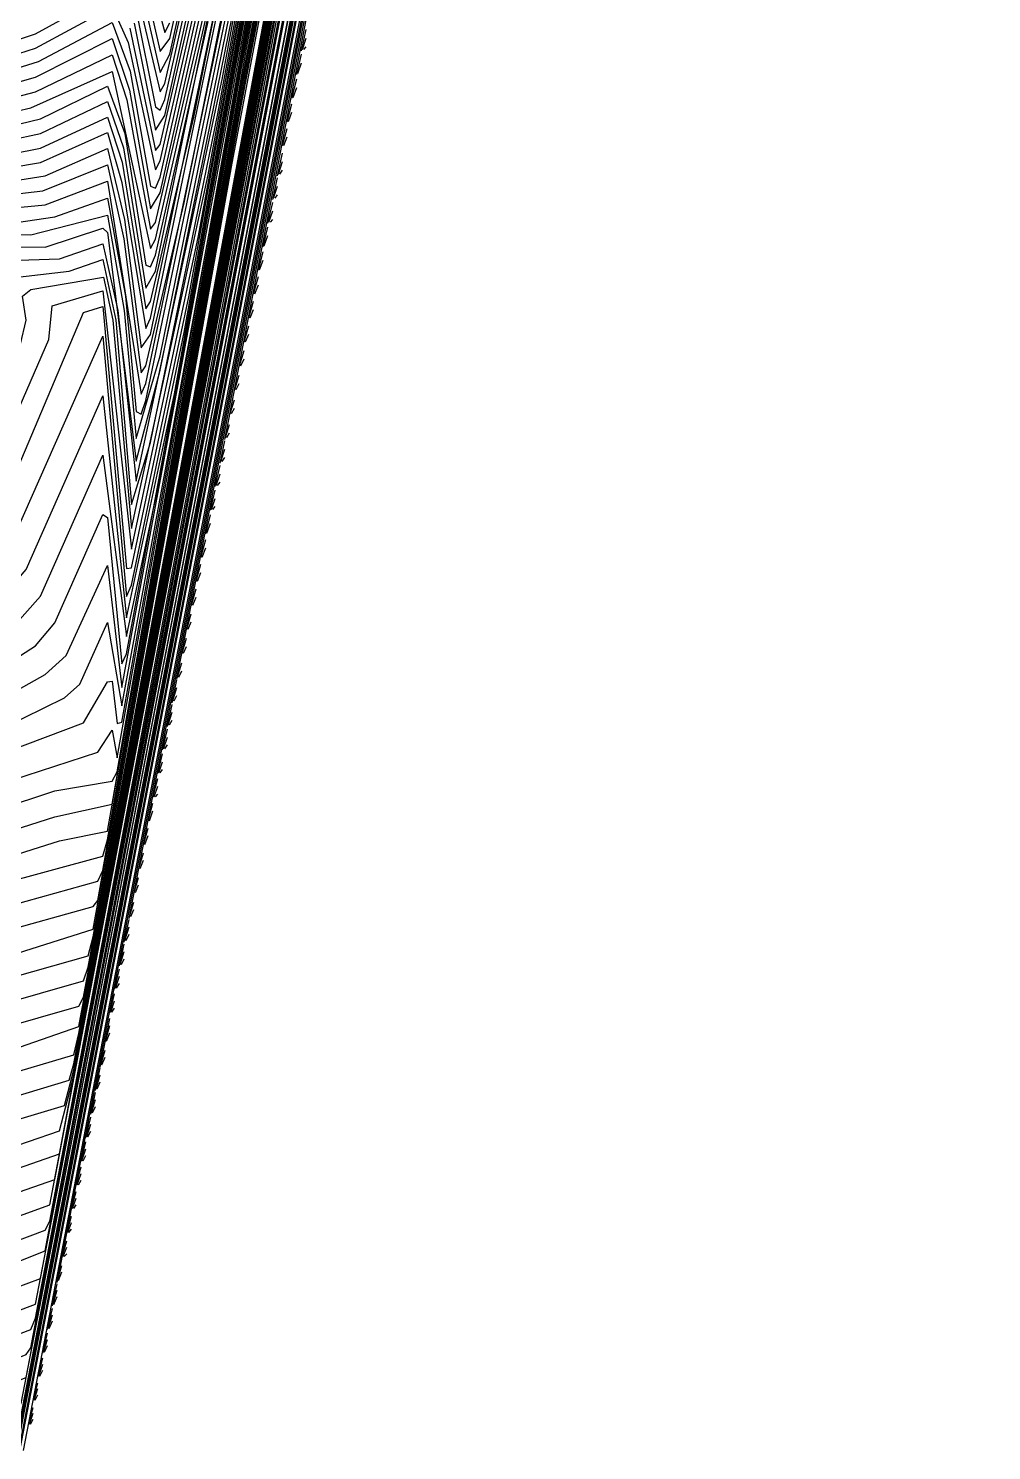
# Model space of a CAD drawing. Header units: inches. Extents: x 2608994 to 2618701, y 1261813 to 1271655.
# Drawn here: x 2617412.2 to 2617653.4, y 1262552.3 to 1262908.6 of the extents above; entities that cross this region are included whole.
import ezdxf

# ---------------------------------------------------------------- set-up
doc = ezdxf.new("R2010")
doc.units = ezdxf.units.IN
doc.header["$MEASUREMENT"] = 0

msp = doc.modelspace()

# ---------------------------------------------------------------- linework, layer by layer
for points, elevation in [([(2617449.4, 1262745.57), (2617804.23, 1264581.52), (2618096.8, 1266132.39), (2618215.6, 1266773.77), (2618294.8, 1267212.39)], 413), ([(2617437.4, 1262685.6), (2617803.06, 1264577.92), (2618088.4, 1266091.08), (2618208.4, 1266738.98), (2618290, 1267190.95)], 412), ([(2617420.6, 1262600.34), (2617801.9, 1264574.32), (2618080, 1266049.75), (2618202.4, 1266710.7), (2618284, 1267162.68)], 411), ([(2617411, 1262552.34), (2617800.97, 1264571.92), (2618072.8, 1266014.81), (2618196.4, 1266682.41), (2618279.2, 1267141.18)], 410), ([(2616766.14, 1262375.32), (2617303.41, 1262494.72), (2617309.55, 1262497.12), (2617345.6, 1262528.8), (2617375.6, 1262552.03), (2617394.8, 1262563.91), (2617411.6, 1262570.64), (2617794.64, 1264558.72), (2617975.6, 1265521.68), (2618206, 1266772.48), (2618268.4, 1267128.17)], 402), ([(2616451.68, 1262312.92), (2617131.65, 1262462.32), (2617261.37, 1262492.32), (2617267.57, 1262494.72), (2617319.2, 1262540.92), (2617361.2, 1262573.94), (2617388.8, 1262591.26), (2617416.4, 1262602.37), (2617520.8, 1263153.33), (2617787.45, 1264533.52), (2617876, 1265004.25), (2618128, 1266364.51), (2618206, 1266797.91), (2618255.2, 1267084.32)], 397), ([(2616700.09, 1262362.12), (2617296.59, 1262494.72), (2617301.69, 1262497.12), (2617339.6, 1262530.58), (2617370.4, 1262554.72), (2617391.2, 1262568.07), (2617411.6, 1262576.35), (2617412.8, 1262578.04), (2617520.8, 1263144.33), (2617794.17, 1264558.72), (2617966, 1265473.52), (2618197.6, 1266730.6), (2618260, 1267085.25)], 401), ([(2617189.84, 1262459.32), (2617363.44, 1262498.32), (2617367.12, 1262499.52), (2617392.4, 1262520.09), (2617404.4, 1262526.6), (2617405.6, 1262529.26), (2617798.65, 1264562.32), (2618044, 1265864.12), (2618174.8, 1266569.07), (2618264.8, 1267065.38)], 409), ([(2616258.68, 1262274.52), (2617060.14, 1262450.32), (2617233.01, 1262489.92), (2617242.68, 1262493.52), (2617304.8, 1262549.62), (2617355.58, 1262589.52), (2617388.8, 1262609.71), (2617418.8, 1262620.2), (2617523.2, 1263172.57), (2617796.08, 1264586.32), (2617985.2, 1265599.93), (2618131.6, 1266397.21), (2618202.4, 1266793.6), (2618246.8, 1267055.65)], 394), ([(2616644.89, 1262351.32), (2617285.74, 1262493.52), (2617292.45, 1262495.92), (2617333.6, 1262532.38), (2617367.2, 1262558.84), (2617392.4, 1262574.79), (2617412.8, 1262582.67), (2617414, 1262585.5), (2617519.6, 1263140.34), (2617793.47, 1264557.52), (2617951.6, 1265399.6), (2618186.84, 1266675.52), (2618251.6, 1267042.43)], 400), ([(2617134.79, 1262448.52), (2617356.67, 1262498.32), (2617388.8, 1262523.73), (2617405.6, 1262532.92), (2617406.8, 1262536.86), (2617798.18, 1264562.32), (2618039.2, 1265841.93), (2618170, 1266547.22), (2618258.8, 1267037.05)], 408), ([(2615757.12, 1262174.92), (2616140.27, 1262261.92), (2616400.53, 1262318.32), (2616696.4, 1262380.17), (2617051.85, 1262458.72), (2617163.38, 1262485.12), (2617175.78, 1262489.92), (2617262.8, 1262570.44), (2617300, 1262601.65), (2617332.92, 1262626.72), (2617375.6, 1262653.23), (2617392.4, 1262660.36), (2617426, 1262669.99), (2617427.2, 1262673.42), (2617519.6, 1263171.63), (2617790.46, 1264576.72), (2618036.8, 1265908.9), (2618134, 1266446.91), (2618196.4, 1266806.34), (2618228.8, 1267013.51)], 386), ([(2616324.79, 1262287.72), (2617087.59, 1262455.12), (2617243.82, 1262491.12), (2617251.85, 1262494.72), (2617309.6, 1262546.7), (2617357.6, 1262584.4), (2617388.8, 1262603.55), (2617417.6, 1262613.87), (2617524.4, 1263176.57), (2617806.27, 1264637.92), (2618051.2, 1265953.57), (2618203.6, 1266794.99), (2618240.8, 1267011.62)], 395), ([(2615691.2, 1262161.72), (2616108.4, 1262256.59), (2616382.31, 1262315.92), (2616694, 1262380.86), (2617046.07, 1262458.72), (2617156.78, 1262485.12), (2617166.47, 1262488.72), (2617257.11, 1262572.72), (2617295.2, 1262604.81), (2617328.48, 1262630.32), (2617352.8, 1262646.76), (2617373.2, 1262658.38), (2617391.2, 1262666.07), (2617427.2, 1262676.3), (2617428.4, 1262681), (2617463.2, 1262874.84), (2617519.6, 1263173.84), (2617789.98, 1264576.72), (2618032, 1265886.39), (2618114.34, 1266339.52), (2618190.4, 1266777), (2618224, 1266991)], 385), ([(2617068.78, 1262435.32), (2617349.62, 1262498.32), (2617386.4, 1262528.24), (2617406.8, 1262539.25), (2617797.25, 1264559.92), (2618022.4, 1265755.47), (2618155.6, 1266473.12), (2618248, 1266981.71)], 407), ([(2615635.69, 1262150.92), (2616085.6, 1262253.28), (2616372.4, 1262315.3), (2616692.8, 1262381.82), (2617034.96, 1262457.52), (2617146.1, 1262483.92), (2617158.73, 1262488.72), (2617255.6, 1262578.67), (2617296.4, 1262612.81), (2617331.2, 1262639.06), (2617356.4, 1262655.54), (2617378, 1262667.02), (2617428.4, 1262682.91), (2617465.6, 1262889.64), (2617520.8, 1263182.35), (2617789.5, 1264576.72), (2618028.4, 1265870.44), (2618113.87, 1266339.52), (2618186.8, 1266761.98), (2618220.4, 1266977.24)], 384), ([(2616380.12, 1262298.52), (2617104.19, 1262457.52), (2617250.54, 1262491.12), (2617259.73, 1262494.72), (2617314.4, 1262543.8), (2617358.8, 1262578.73), (2617386.4, 1262596.16), (2617416.4, 1262607.55), (2617417.6, 1262609.8), (2617500.4, 1263049.2), (2617781.47, 1264504.72), (2617844.85, 1264840.72), (2618093.2, 1266178.26), (2618176, 1266634.38), (2618232.4, 1266955.27)], 396), ([(2616573.17, 1262336.92), (2617175.74, 1262469.52), (2617278.96, 1262493.52), (2617284.65, 1262495.92), (2617330, 1262536.22), (2617367.2, 1262565.27), (2617392.4, 1262580.87), (2617414, 1262589), (2617790.7, 1264545.52), (2617919.2, 1265229.29), (2618165.2, 1266560.44), (2618236, 1266958.01)], 399), ([(2615569.79, 1262137.72), (2615765.2, 1262183.28), (2616054.4, 1262248.15), (2616356.91, 1262313.52), (2616691.6, 1262382.77), (2617034.5, 1262458.72), (2617139.52, 1262483.92), (2617150.83, 1262488.72), (2617248.69, 1262579.92), (2617290.4, 1262615.07), (2617326.4, 1262642.47), (2617352.8, 1262659.95), (2617375.6, 1262672.25), (2617391.2, 1262678.3), (2617428.4, 1262688.64), (2617429.6, 1262690.1), (2617464.4, 1262884.98), (2617520.8, 1263184.57), (2617789.25, 1264577.92), (2618027.2, 1265867.63), (2618122, 1266393.57), (2618183.2, 1266746.94), (2618215.6, 1266954.62)], 383), ([(2617013.73, 1262424.52), (2617338.88, 1262497.12), (2617342.22, 1262498.32), (2617384, 1262532.78), (2617408, 1262546.11), (2617797, 1264561.12), (2618017.6, 1265733.2), (2618148.4, 1266438.16), (2618240.8, 1266946.6)], 406), ([(2616192.62, 1262261.32), (2616387.11, 1262305.12), (2617043.56, 1262447.92), (2617226.31, 1262489.92), (2617234.8, 1262493.52), (2617300, 1262552.55), (2617352.8, 1262594.12), (2617387.6, 1262615.3), (2617420, 1262626.67), (2617502.8, 1263068.27), (2617780.29, 1264505.92), (2617847.12, 1264861.12), (2618054.8, 1265980.65), (2618186.8, 1266710.14), (2618226.4, 1266939.14)], 393), ([(2615503.93, 1262124.52), (2615724.4, 1262175.96), (2616029.2, 1262244.36), (2616344.09, 1262312.32), (2616689.2, 1262383.47), (2617018.1, 1262456.32), (2617128.87, 1262482.72), (2617141.68, 1262487.52), (2617243.6, 1262582.77), (2617286.8, 1262619.26), (2617324, 1262647.61), (2617350.4, 1262665.11), (2617373.2, 1262677.48), (2617388.8, 1262683.67), (2617429.6, 1262694.94), (2617430.8, 1262697.67), (2617464.4, 1262886.79), (2617520.8, 1263186.78), (2617788.55, 1264576.72), (2618022.4, 1265845.05), (2618117.2, 1266371.24), (2618178.4, 1266724.68), (2618210.8, 1266931.98)], 382), ([(2616953.21, 1262412.52), (2617331.94, 1262497.12), (2617379.07, 1262535.52), (2617394.8, 1262545.83), (2617408, 1262551.48), (2617409.2, 1262553.62), (2617796.53, 1264561.12), (2618012.8, 1265710.91), (2618143.6, 1266416.21), (2618236, 1266924.91)], 405), ([(2615443.22, 1262112.52), (2615683.6, 1262168.67), (2616000.4, 1262239.8), (2616331.18, 1262311.12), (2616687.52, 1262384.32), (2617017.64, 1262457.52), (2617122.3, 1262482.72), (2617133.78, 1262487.52), (2617237.6, 1262584.83), (2617281.28, 1262621.92), (2617319.2, 1262651.06), (2617346.8, 1262669.55), (2617369.6, 1262682.16), (2617387.6, 1262689.42), (2617430.8, 1262701.24), (2617432, 1262705.33), (2617464.4, 1262888.59), (2617520.8, 1263189), (2617788.3, 1264577.92), (2618020, 1265835.63), (2618113.6, 1266355.64), (2618174.8, 1266709.59), (2618207.2, 1266918.12)], 381), ([(2616137.23, 1262250.52), (2616363.9, 1262301.52), (2617032.42, 1262446.72), (2617219.53, 1262489.92), (2617225.56, 1262492.32), (2617294, 1262554.48), (2617348.85, 1262597.92), (2617386.4, 1262620.91), (2617420, 1262632.44), (2617423.6, 1262646.19), (2617517.2, 1263145.74), (2617793.31, 1264576.72), (2618052.4, 1265971.37), (2618153.2, 1266526.13), (2618219.2, 1266902.96)], 392), ([(2615382.51, 1262100.52), (2615644, 1262161.67), (2615976.4, 1262236.33), (2616320.8, 1262310.47), (2616685.6, 1262385.12), (2617006.58, 1262456.32), (2617111.69, 1262481.52), (2617124.6, 1262486.32), (2617182.4, 1262541.97), (2617235.2, 1262590.09), (2617280.8, 1262628.68), (2617320.84, 1262659.12), (2617349.2, 1262677.65), (2617373.49, 1262690.32), (2617420, 1262705.07), (2617432, 1262707.52), (2617466.8, 1262903.47), (2617523.2, 1263203.82), (2617787.6, 1264576.72), (2618017.6, 1265826.2), (2618111.2, 1266346.81), (2618171.2, 1266694.49), (2618202.4, 1266895.37)], 380), ([(2616065.89, 1262236.12), (2616335.09, 1262296.72), (2616999.58, 1262440.72), (2617208.86, 1262488.72), (2617217.76, 1262492.32), (2617283.26, 1262552.32), (2617338.01, 1262596.72), (2617362.4, 1262613.62), (2617382.8, 1262625.36), (2617397.2, 1262631.56), (2617421.2, 1262638.76), (2617423.6, 1262647.67), (2617518.4, 1263154.23), (2617792.84, 1264576.72), (2618048.8, 1265955.53), (2618149.6, 1266510.72), (2618215.6, 1266888.09)], 391), ([(2615316.68, 1262087.32), (2615598.4, 1262153.31), (2615945.2, 1262231.29), (2616305.12, 1262308.72), (2616684.4, 1262386.07), (2617000.82, 1262456.32), (2617105.14, 1262481.52), (2617116.74, 1262486.32), (2617175.1, 1262542.72), (2617229.2, 1262592.18), (2617276, 1262631.97), (2617316.8, 1262663.17), (2617346.8, 1262682.87), (2617372, 1262696.02), (2617418.8, 1262711.08), (2617433.2, 1262714.3), (2617465.6, 1262898.72), (2617522, 1263199.73), (2617787.35, 1264577.92), (2618014, 1265810.15), (2618106.4, 1266324.39), (2618166.4, 1266672.13), (2618198.8, 1266881.49)], 379), ([(2616506.98, 1262323.72), (2617148.28, 1262464.72), (2617268.12, 1262492.32), (2617276.77, 1262495.92), (2617326.4, 1262540.07), (2617366, 1262570.86), (2617392.4, 1262586.96), (2617415.2, 1262595.38), (2617523.2, 1263163.56), (2617789.53, 1264541.92), (2617897.6, 1265116.79), (2618147.2, 1266465.68), (2618221.6, 1266881.16)], 398), ([(2615999.91, 1262222.92), (2616308.8, 1262292.5), (2616966.74, 1262434.72), (2617198.1, 1262487.52), (2617209.86, 1262492.32), (2617282, 1262558.36), (2617342, 1262606.32), (2617378, 1262629.16), (2617396, 1262637.21), (2617422.4, 1262645.08), (2617423.6, 1262649.19), (2617518.4, 1263156.46), (2617792.36, 1264576.72), (2618046.4, 1265946.22), (2618139.83, 1266460.72), (2618212, 1266873.21)], 390), ([(2616881.7, 1262398.12), (2617321.13, 1262495.92), (2617326.59, 1262498.32), (2617375.6, 1262539.33), (2617394.8, 1262551.85), (2617409.2, 1262557.8), (2617410.4, 1262561.19), (2617795.82, 1264559.92), (2617999.6, 1265643.59), (2618131.6, 1266355.08), (2618225.2, 1266869.6)], 404), ([(2615255.97, 1262075.32), (2615557.6, 1262146.08), (2615920, 1262227.6), (2616294.4, 1262308.03), (2616682, 1262386.77), (2616989.78, 1262455.12), (2617094.55, 1262480.32), (2617107.53, 1262485.12), (2617169.2, 1262544.79), (2617224.4, 1262595.34), (2617272.49, 1262636.32), (2617314.4, 1262668.4), (2617343.2, 1262687.4), (2617368.4, 1262700.8), (2617418.8, 1262717.62), (2617433.2, 1262720.02), (2617434.4, 1262722.37), (2617466.8, 1262907.07), (2617523.2, 1263208.25), (2617786.87, 1264577.92), (2618011.6, 1265800.7), (2618104, 1266315.53), (2618162.8, 1266656.98), (2618194, 1266858.62)], 378), ([(2615944.48, 1262212.12), (2616282.62, 1262288.32), (2616694, 1262376.01), (2616950.21, 1262432.32), (2617191.45, 1262487.52), (2617200.7, 1262491.12), (2617276, 1262560.32), (2617337.2, 1262609.56), (2617361.2, 1262625.83), (2617381.6, 1262637.28), (2617396, 1262643.29), (2617423.6, 1262651.42), (2617424.8, 1262656.76), (2617518.4, 1263158.68), (2617791.88, 1264576.72), (2618042.8, 1265930.35), (2618138.98, 1266460.72), (2618207.2, 1266851.17)], 389), ([(2615195.26, 1262063.32), (2615512, 1262137.77), (2615890, 1262222.88), (2616280, 1262306.59), (2616680.8, 1262387.72), (2616984.03, 1262455.12), (2617088.03, 1262480.32), (2617099.69, 1262485.12), (2617162, 1262545.64), (2617219.6, 1262598.52), (2617269.51, 1262641.12), (2617312, 1262673.66), (2617343.2, 1262694.09), (2617369.6, 1262707.7), (2617429.6, 1262727.33), (2617433.2, 1262732.77), (2617434.4, 1262725.89), (2617471.6, 1262935.08), (2617526.8, 1263229.41), (2617786.17, 1264576.72), (2618005.6, 1265771.38), (2618098, 1266286.26), (2618158, 1266634.55), (2618190.4, 1266844.71)], 377), ([(2616832.16, 1262388.52), (2617314.26, 1262495.92), (2617376.8, 1262546.55), (2617394.8, 1262557.88), (2617410.4, 1262564.12), (2617795.12, 1264558.72), (2617991.2, 1265601.94), (2618124.4, 1266320.02), (2618219.2, 1266841.14)], 403), ([(2615878.52, 1262198.92), (2616193.44, 1262270.32), (2616700, 1262378.52), (2617068.76, 1262459.92), (2617180.71, 1262486.32), (2617192.82, 1262491.12), (2617274.8, 1262566.44), (2617340.06, 1262618.32), (2617362.4, 1262633.06), (2617381.6, 1262643.54), (2617424.8, 1262658.54), (2617520.8, 1263173.46), (2617791.18, 1264575.52), (2618039.2, 1265914.46), (2618138.8, 1266464.39), (2618203.6, 1266836.24)], 388), ([(2615812.59, 1262185.72), (2616161.2, 1262264.86), (2616698.8, 1262379.48), (2617068.31, 1262461.12), (2617174.09, 1262486.32), (2617183.6, 1262489.92), (2617268.2, 1262567.92), (2617304.07, 1262597.92), (2617336, 1262622.16), (2617358.8, 1262637.37), (2617379.2, 1262648.67), (2617394.8, 1262655.05), (2617424.8, 1262663.67), (2617426, 1262665.89), (2617519.6, 1263169.41), (2617790.93, 1264576.72), (2618039.2, 1265918.24), (2618136.4, 1266455.65), (2618200, 1266821.3)], 387), ([(2617462.6, 1262811.54), (2617805.62, 1264586.32), (2618108.8, 1266192.95), (2618224, 1266815.08)], 414), ([(2615129.47, 1262050.12), (2615471.2, 1262130.58), (2615864.8, 1262219.24), (2616268, 1262305.66), (2616679.6, 1262388.68), (2616973.01, 1262453.92), (2617077.47, 1262479.12), (2617090.46, 1262483.92), (2617154.8, 1262546.51), (2617213.6, 1262600.65), (2617265.03, 1262644.72), (2617308.4, 1262678.08), (2617336, 1262696.48), (2617360, 1262709.75), (2617426, 1262734.62), (2617432, 1262744.93), (2617433.2, 1262745.07), (2617434.4, 1262734.5), (2617435.6, 1262734.84), (2617474, 1262950), (2617530.4, 1263250.58), (2617785.47, 1264575.52)], 376), ([(2615068.76, 1262038.12), (2615429.2, 1262123.14), (2615834.8, 1262214.57), (2616253.6, 1262304.26), (2616677.2, 1262389.38), (2616967.27, 1262453.92), (2617070.96, 1262479.12), (2617082.64, 1262483.92), (2617147.6, 1262547.38), (2617207.6, 1262602.8), (2617261.6, 1262649.2), (2617306, 1262683.39), (2617332.4, 1262701.04), (2617355.2, 1262713.89), (2617372, 1262721.32), (2617400.8, 1262730.89), (2617421.2, 1262740.9), (2617425.06, 1262744.32), (2617432, 1262759.81), (2617435.6, 1262738.88), (2617535.2, 1263278.06), (2617784.54, 1264573.12)], 375), ([(2614881.57, 1262000.92), (2615300.8, 1262100.42), (2615753.2, 1262202.57), (2616217.01, 1262301.52), (2616672.4, 1262391.98), (2616944.84, 1262452.72), (2617043.47, 1262476.72), (2617056.36, 1262481.52), (2617177.02, 1262597.92), (2617230.4, 1262645.22), (2617276, 1262682.49), (2617308.09, 1262705.92), (2617336, 1262723.48), (2617360, 1262735.55), (2617392.4, 1262747.54), (2617407.39, 1262757.52), (2617415.2, 1262766.38), (2617430.8, 1262801.72), (2617436.8, 1262756.23), (2617446.4, 1262801.69), (2617486, 1263022.75), (2617548.4, 1263354.17), (2617782.21, 1264568.32)], 372), ([(2614947.3, 1262014.12), (2615342.8, 1262107.78), (2615778.4, 1262206.1), (2616227.2, 1262302), (2616674.8, 1262391.28), (2616955.81, 1262453.92), (2617053.95, 1262477.92), (2617065.6, 1262482.72), (2617183.6, 1262596.29), (2617236.4, 1262642.89), (2617280.8, 1262678.95), (2617312, 1262701.58), (2617339.6, 1262718.81), (2617363.6, 1262730.67), (2617396, 1262742.38), (2617413.94, 1262753.92), (2617418.8, 1262759.66), (2617430.8, 1262786.85), (2617432, 1262786.1), (2617435.6, 1262749.45), (2617436.8, 1262751.96), (2617542.4, 1263320.4), (2617782.91, 1264569.52)], 373), ([(2615008.03, 1262026.12), (2615388.4, 1262116.01), (2615809.6, 1262210.98), (2616241.6, 1262303.37), (2616676, 1262390.33), (2616956.28, 1262452.72), (2617060.44, 1262477.92), (2617073.4, 1262482.72), (2617142.8, 1262550.55), (2617204, 1262607.12), (2617259.2, 1262654.55), (2617304.8, 1262689.57), (2617351.6, 1262718.62), (2617369.6, 1262726.72), (2617398.4, 1262736.63), (2617416.4, 1262746.71), (2617421.63, 1262751.52), (2617432, 1262774.07), (2617435.6, 1262743.48), (2617541.2, 1263311.84), (2617783.61, 1264570.72)], 374), ([(2614760.09, 1261976.92), (2615213.2, 1262084.94), (2615695.6, 1262194.02), (2616189.37, 1262299.12), (2616670, 1262393.89), (2616928.18, 1262451.52), (2617026.54, 1262475.52), (2617039.33, 1262480.32), (2617164.19, 1262601.52), (2617218.4, 1262649.93), (2617266.4, 1262689.6), (2617300, 1262714.47), (2617328.8, 1262732.86), (2617354, 1262745.79), (2617384, 1262757.13), (2617394.8, 1262763.71), (2617407.14, 1262777.92), (2617430.8, 1262831.48), (2617436.8, 1262766.28), (2617438, 1262769.09), (2617451.2, 1262832.44), (2617492, 1263059.14), (2617558, 1263409.1), (2617780.81, 1264565.92)], 370), ([(2614820.83, 1261988.92), (2615260, 1262093.36), (2615726.8, 1262198.81), (2616204.4, 1262300.56), (2616671.2, 1262392.94), (2616933.88, 1262451.52), (2617032.94, 1262475.52), (2617048.55, 1262481.52), (2617112.78, 1262545.12), (2617171.26, 1262600.32), (2617225.6, 1262648.59), (2617272.4, 1262686.97), (2617304.8, 1262710.7), (2617332.4, 1262728.17), (2617357.11, 1262740.72), (2617388.8, 1262752.65), (2617401.43, 1262761.12), (2617411.6, 1262773.03), (2617430.8, 1262816.6), (2617436.8, 1262760.91), (2617448.8, 1262817.07), (2617489.6, 1263044.19), (2617556.8, 1263400.51), (2617781.29, 1264565.92)], 371), ([(2616174.4, 1262297.71), (2616667.6, 1262394.59), (2616917.24, 1262450.32), (2617016.05, 1262474.32), (2617031.5, 1262480.32), (2617097.78, 1262546.32), (2617158.4, 1262603.92), (2617213.6, 1262653.35), (2617262.8, 1262694.12), (2617296.4, 1262719.08), (2617325.2, 1262737.57), (2617350.4, 1262750.63), (2617380.81, 1262762.32), (2617391.2, 1262768.74), (2617403.2, 1262783.64), (2617426, 1262837.44), (2617430.8, 1262838.94), (2617436.8, 1262773.29), (2617438, 1262773.46), (2617452.4, 1262841.35), (2617496.8, 1263087.03), (2617565.2, 1263449.13), (2617780.11, 1264564.72)], 369), ([(2616963.33, 1262475.52), (2617040.8, 1262554.26), (2617109.04, 1262620.72), (2617170.4, 1262677.23), (2617225.02, 1262723.92), (2617262.8, 1262753.29), (2617295.2, 1262774.99), (2617323.36, 1262789.92), (2617355.2, 1262801.96), (2617364.8, 1262808.38), (2617370.8, 1262820.05), (2617373.68, 1262841.52), (2617347.26, 1262876.32), (2617370.8, 1262868.2), (2617403.2, 1262863.21), (2617416.4, 1262864.45), (2617432, 1262870.34), (2617440.4, 1262816.96), (2617441.6, 1262819.66), (2617470.4, 1262957.39), (2617565.2, 1263467.67), (2617768.17, 1264521.52)], 361), ([(2616971.27, 1262475.52), (2617046.99, 1262552.32), (2617115.2, 1262618.57), (2617176.4, 1262674.72), (2617231.47, 1262721.52), (2617268.8, 1262750.24), (2617299.72, 1262770.72), (2617327.01, 1262785.12), (2617358.25, 1262797.12), (2617367.52, 1262803.12), (2617374.4, 1262814.99), (2617379.76, 1262839.12), (2617377.52, 1262845.12), (2617362.65, 1262864.32), (2617409.2, 1262859.96), (2617418.8, 1262861.45), (2617432, 1262866.13), (2617436.52, 1262841.52), (2617439.2, 1262812.66), (2617440.4, 1262812.01), (2617441.6, 1262815.43), (2617468, 1262942.09), (2617562.8, 1263452.75), (2617768.65, 1264521.52)], 362), ([(2616158.8, 1262296.2), (2616666.4, 1262395.55), (2616911.56, 1262450.32), (2617009.66, 1262474.32), (2617022.31, 1262479.12), (2617090.89, 1262547.52), (2617151.2, 1262605.02), (2617206.4, 1262654.71), (2617256.8, 1262696.77), (2617290.4, 1262722.02), (2617320.98, 1262741.92), (2617346.8, 1262755.46), (2617378, 1262767.64), (2617387.6, 1262773.69), (2617399.02, 1262788.72), (2617417.3, 1262830.72), (2617418.18, 1262839.12), (2617430.8, 1262842.88), (2617438, 1262778.14), (2617454.8, 1262856.65), (2617542.4, 1263331.72), (2617768.6, 1264509.46)], 368), ([(2617054, 1262551.21), (2617120, 1262615.15), (2617180, 1262670.09), (2617234, 1262715.96), (2617270.8, 1262744.32), (2617302.4, 1262765.36), (2617330, 1262780.03), (2617361.2, 1262792.17), (2617370.8, 1262798.32), (2617377.68, 1262809.12), (2617385.67, 1262835.52), (2617384.71, 1262842.72), (2617375.87, 1262854.72), (2617375.6, 1262857.47), (2617412.8, 1262856.87), (2617432, 1262861.83), (2617436.18, 1262837.92), (2617439.2, 1262805.85), (2617445.2, 1262826.58), (2617465.6, 1262926.8), (2617568.8, 1263481.93), (2617767.4, 1264509.51)], 363), ([(2617062.4, 1262551.47), (2617128.4, 1262615.13), (2617188.4, 1262669.72), (2617241.2, 1262714.19), (2617276, 1262740.74), (2617306.92, 1262761.12), (2617333.6, 1262775.24), (2617364.8, 1262787.49), (2617374.4, 1262793.76), (2617381.6, 1262804.8), (2617391.55, 1262833.12), (2617391.5, 1262840.32), (2617385.84, 1262849.92), (2617385.93, 1262852.32), (2617393.6, 1262854), (2617416.4, 1262853.85), (2617430.8, 1262858.58), (2617432, 1262857.46), (2617439.2, 1262800.21), (2617445.2, 1262823.02), (2617463.2, 1262911.54), (2617561.6, 1263441.83), (2617767.4, 1264509)], 364), ([(2617069.6, 1262550.55), (2617133.82, 1262612.32), (2617192, 1262665.14), (2617244.75, 1262709.52), (2617279.6, 1262736.02), (2617310.47, 1262756.32), (2617337.2, 1262770.44), (2617368.34, 1262782.72), (2617377.56, 1262788.72), (2617385.73, 1262800.72), (2617397.39, 1262830.72), (2617398.21, 1262837.92), (2617394.82, 1262846.32), (2617395.59, 1262848.72), (2617402, 1262850.35), (2617420, 1262850.9), (2617430.8, 1262854.66), (2617434.58, 1262837.92), (2617439.2, 1262795.17), (2617460.8, 1262896.28), (2617556.8, 1263414.31), (2617767.67, 1264508.92)], 365), ([(2617075.87, 1262548.72), (2617139.2, 1262609.49), (2617196.8, 1262661.64), (2617248.11, 1262704.72), (2617282.9, 1262731.12), (2617313.2, 1262751.04), (2617340.8, 1262765.63), (2617370.8, 1262777.38), (2617381.06, 1262783.92), (2617389.63, 1262795.92), (2617403.11, 1262828.32), (2617404.84, 1262836.72), (2617402.94, 1262843.92), (2617404.4, 1262845.68), (2617422.4, 1262847.79), (2617430.8, 1262850.74), (2617434.1, 1262835.52), (2617438, 1262789.32), (2617442.8, 1262804.88), (2617459.6, 1262887.23), (2617552, 1263386.78), (2617768, 1264508.92)], 366), ([(2617083.99, 1262548.72), (2617145.49, 1262607.52), (2617202.7, 1262659.12), (2617253.2, 1262701.33), (2617288, 1262727.51), (2617317.5, 1262746.72), (2617344.4, 1262760.82), (2617374.4, 1262772.54), (2617384.64, 1262779.12), (2617394.82, 1262793.52), (2617410.18, 1262829.52), (2617411.61, 1262835.52), (2617410.73, 1262841.52), (2617412.8, 1262843.18), (2617431.03, 1262846.32), (2617433.32, 1262835.52), (2617438, 1262783.3), (2617457.2, 1262871.94), (2617548.4, 1263365.57), (2617768.39, 1264508.92)], 367), ([(2616920.15, 1262471.92), (2617006, 1262560.21), (2617080.4, 1262633.7), (2617146.4, 1262695.44), (2617205.5, 1262746.72), (2617246.83, 1262779.12), (2617279.28, 1262800.72), (2617303.6, 1262813.34), (2617338.4, 1262825.13), (2617347.65, 1262830.72), (2617351.38, 1262837.92), (2617352.16, 1262848.72), (2617336.39, 1262877.52), (2617336.82, 1262881.12), (2617339.6, 1262884.09), (2617354, 1262885.51), (2617399.6, 1262878.98), (2617415.2, 1262882.3), (2617432, 1262890.28), (2617435.99, 1262878.72), (2617441.6, 1262843.55), (2617444, 1262847.78), (2617481.2, 1263027.74)], 356), ([(2616928.08, 1262471.92), (2617012.27, 1262558.32), (2617085.33, 1262630.32), (2617151.2, 1262691.76), (2617208.8, 1262741.61), (2617249.6, 1262773.58), (2617282, 1262795.26), (2617307.2, 1262808.49), (2617340.8, 1262820.18), (2617350.62, 1262825.92), (2617355.09, 1262834.32), (2617355.88, 1262846.32), (2617338.41, 1262877.52), (2617340.8, 1262882.47), (2617354, 1262883.47), (2617391.2, 1262876.31), (2617400.8, 1262875.81), (2617415.2, 1262878.65), (2617432, 1262886.42), (2617435.64, 1262875.12), (2617441.6, 1262838.35), (2617442.8, 1262840.23), (2617453.6, 1262886.38), (2617478.8, 1263012.4)], 357), ([(2616937.19, 1262473.12), (2617020.4, 1262558.3), (2617092.4, 1262628.99), (2617157.14, 1262689.12), (2617213.6, 1262737.75), (2617253.2, 1262768.68), (2617285.6, 1262790.34), (2617310.8, 1262803.65), (2617344.4, 1262815.66), (2617354, 1262821.4), (2617358.97, 1262830.72), (2617359.63, 1262843.92), (2617340.97, 1262876.32), (2617340.57, 1262878.72), (2617342.37, 1262881.12), (2617354, 1262881.45), (2617400.8, 1262872.6), (2617415.2, 1262875.01), (2617432, 1262882.52), (2617435.6, 1262870), (2617441.6, 1262833.41), (2617442.8, 1262836.04), (2617476.4, 1262997.07)], 358), ([(2617439.09, 1262924.32), (2617445.2, 1262897.6), (2617447.6, 1262902.2), (2617466.8, 1262989.21)], 345), ([(2617439.2, 1262929.17), (2617445.2, 1262902.85), (2617447.6, 1262906.07), (2617466.8, 1262992.36)], 344), ([(2616945.05, 1262473.12), (2617026.4, 1262556.14), (2617096, 1262624.36), (2617159.6, 1262683.38), (2617216, 1262731.96), (2617255.6, 1262762.94), (2617288, 1262784.72), (2617312, 1262797.69), (2617348, 1262811.11), (2617358.08, 1262817.52), (2617363.2, 1262828.32), (2617363.4, 1262841.52), (2617342.94, 1262876.32), (2617344.21, 1262879.92), (2617352.8, 1262879.61), (2617379.2, 1262872.82), (2617402, 1262869.44), (2617416.4, 1262871.73), (2617432, 1262878.54), (2617436.28, 1262860.72), (2617440.4, 1262828.58), (2617442.8, 1262831.93), (2617475.2, 1262987.99)], 359), ([(2616954.23, 1262474.32), (2617033.6, 1262555.2), (2617103.2, 1262623.19), (2617166.8, 1262681.9), (2617222, 1262729.15), (2617260.4, 1262758.97), (2617292.39, 1262780.32), (2617320.4, 1262795.04), (2617352.8, 1262807.09), (2617361.21, 1262812.72), (2617367.11, 1262824.72), (2617368.2, 1262841.52), (2617348, 1262871.11), (2617344.91, 1262876.32), (2617345.6, 1262878.39), (2617375.6, 1262870.49), (2617402, 1262866.32), (2617415.81, 1262867.92), (2617432, 1262874.48), (2617436.13, 1262855.92), (2617440.4, 1262822.37), (2617441.6, 1262824.05), (2617451.2, 1262864.91), (2617472.8, 1262972.69)], 360), ([(2617438.61, 1262920.72), (2617445.2, 1262892.76), (2617446.4, 1262894.82), (2617463.2, 1262968.45)], 346), ([(2617438.66, 1262909.92), (2617444, 1262883.17), (2617446.4, 1262886.84), (2617464.4, 1262967.95)], 348), ([(2617439.12, 1262913.52), (2617444, 1262888.95), (2617445.2, 1262888.18), (2617446.4, 1262890.79), (2617464.4, 1262971.13)], 347), ([(2617437.6, 1262908.72), (2617444, 1262878.01), (2617445.2, 1262879.56), (2617460.8, 1262947.2)], 349), ([(2617397.2, 1262898.3), (2617414, 1262903.64), (2617433.2, 1262914), (2617437.18, 1262905.12), (2617444, 1262873.2), (2617445.2, 1262875.43), (2617460.8, 1262943.99)], 350), ([(2617398.4, 1262895.28), (2617414.71, 1262900.32), (2617433.2, 1262910.07), (2617437.65, 1262897.92), (2617442.8, 1262869.12), (2617444, 1262868.64), (2617445.2, 1262871.39), (2617460.8, 1262940.77)], 351), ([(2617438.92, 1262935.12), (2617446.4, 1262907.58), (2617447.6, 1262910.01)], 343), ([(2616884.93, 1262468.32), (2616979.78, 1262566.72), (2617060, 1262646.76), (2617131.52, 1262714.32), (2617193.2, 1262768.24), (2617235.2, 1262801.24), (2617267.6, 1262822.29), (2617291.6, 1262833.63), (2617325.2, 1262842.61), (2617334.72, 1262847.52), (2617337.17, 1262852.32), (2617337.38, 1262860.72), (2617327.28, 1262881.12), (2617329.4, 1262885.92), (2617334.8, 1262890.57), (2617351.6, 1262893.84), (2617386.4, 1262891.29), (2617398.4, 1262891.98), (2617414, 1262896.4), (2617433.2, 1262906.06), (2617437.51, 1262893.12), (2617442.8, 1262863.43), (2617445.2, 1262867.43), (2617459.6, 1262931.71)], 352), ([(2616858.8, 1262465.92), (2616974.8, 1262586.76), (2617067.2, 1262678.61), (2617129.6, 1262737.18), (2617184.43, 1262785.12), (2617227.15, 1262818.72), (2617258, 1262838.21), (2617283.17, 1262848.72), (2617315.6, 1262854.77), (2617325.2, 1262858.71), (2617326.97, 1262861.92), (2617327.12, 1262867.92), (2617320.33, 1262883.52), (2617322.72, 1262888.32), (2617331.32, 1262895.52), (2617338.4, 1262898.36), (2617349.2, 1262900.06), (2617381.6, 1262899.58), (2617396, 1262901.26), (2617414, 1262907.25), (2617433.2, 1262917.84)], 349), ([(2616894.02, 1262469.52), (2616986.77, 1262565.52), (2617064.8, 1262643.18), (2617134.4, 1262708.8), (2617194.4, 1262761.26), (2617237.6, 1262795.28), (2617270, 1262816.57), (2617295.2, 1262828.83), (2617327.6, 1262838.07), (2617337.2, 1262842.85), (2617340.62, 1262848.72), (2617340.88, 1262858.32), (2617329.57, 1262879.92), (2617331.2, 1262884.65), (2617336, 1262888.94), (2617351.6, 1262891.76), (2617387.6, 1262888.37), (2617398.4, 1262888.68), (2617414, 1262892.77), (2617433.2, 1262901.97), (2617436.85, 1262890.72), (2617442.8, 1262858.29), (2617444, 1262860), (2617457.2, 1262916.84)], 353), ([(2616901.88, 1262469.52), (2616994, 1262564.58), (2617070.8, 1262640.78), (2617139.2, 1262705.05), (2617199.2, 1262757.29), (2617241.2, 1262790.24), (2617273.6, 1262811.56), (2617297.6, 1262823.53), (2617331.2, 1262833.83), (2617340.8, 1262839.03), (2617344.14, 1262845.12), (2617344.42, 1262855.92), (2617331.78, 1262879.92), (2617333.11, 1262883.52), (2617337.2, 1262887.32), (2617352.8, 1262889.67), (2617398.4, 1262885.4), (2617412.8, 1262888.71), (2617433.2, 1262897.79), (2617442.8, 1262853.48), (2617444, 1262855.86), (2617457.2, 1262913.58)], 354), ([(2617399.6, 1262882.24), (2617415.2, 1262885.95), (2617432, 1262894.13), (2617436.35, 1262882.32), (2617441.6, 1262849.27), (2617442.8, 1262848.9), (2617444, 1262851.81), (2617457.2, 1262910.32)], 355), ([(2617480.6, 1262903), (2617481.8, 1262908.33)], 415), ([(2617480.84, 1262903.32), (2617481.8, 1262906.16)], 416), ([(2617481.19, 1262903.32), (2617481.8, 1262903.99)], 417), ([(2617479.4, 1262897.08), (2617480.6, 1262902.14)], 415), ([(2617479.67, 1262897.32), (2617480.6, 1262899.98)], 416), ([(2617478.2, 1262891.17), (2617479.4, 1262895.96)], 415), ([(2617478.5, 1262891.32), (2617479.4, 1262893.8)], 416), ([(2617477, 1262885.26), (2617478.2, 1262889.77)], 415), ([(2617477.33, 1262885.32), (2617478.2, 1262887.62)], 416), ([(2617475.81, 1262879.32), (2617477, 1262883.59)], 415), ([(2617476.16, 1262879.32), (2617477, 1262881.44)], 416), ([(2617474.6, 1262871.67), (2617475.8, 1262877.4)], 415), ([(2617474.79, 1262872.12), (2617475.8, 1262875.26)], 416), ([(2617475.14, 1262872.12), (2617475.8, 1262873.11)], 417), ([(2617473.4, 1262865.75), (2617474.6, 1262871.22)], 415), ([(2617473.62, 1262866.12), (2617474.6, 1262869.08)], 416), ([(2617472.2, 1262859.84), (2617473.4, 1262865.03)], 415), ([(2617473.97, 1262866.12), (2617474.6, 1262866.93)], 417), ([(2617472.45, 1262860.12), (2617473.4, 1262862.9)], 416), ([(2617472.79, 1262860.12), (2617473.4, 1262860.76)], 417), ([(2617471, 1262853.93), (2617472.2, 1262858.85)], 415), ([(2617471.28, 1262854.12), (2617472.2, 1262856.72)], 416), ([(2617469.8, 1262848.02), (2617471, 1262852.66)], 415), ([(2617470.11, 1262848.12), (2617471, 1262850.54)], 416), ([(2617468.6, 1262842.1), (2617469.8, 1262846.48)], 415), ([(2617468.94, 1262842.12), (2617469.8, 1262844.36)], 416), ([(2617467.42, 1262836.12), (2617468.6, 1262840.3)], 415), ([(2617467.76, 1262836.12), (2617468.6, 1262838.19)], 416), ([(2617466.25, 1262830.12), (2617467.4, 1262834.12)], 415), ([(2617466.59, 1262830.12), (2617467.4, 1262832.01)], 416), ([(2617465.08, 1262824.12), (2617466.2, 1262827.94)], 415), ([(2617465.42, 1262824.12), (2617466.2, 1262825.83)], 416), ([(2617463.91, 1262818.12), (2617465, 1262821.75)], 415), ([(2617464.25, 1262818.12), (2617465, 1262819.66)], 416), ([(2617462.74, 1262812.12), (2617463.8, 1262815.57)], 415), ([(2617461.4, 1262805.63), (2617462.6, 1262811.47)], 414), ([(2617463.08, 1262812.12), (2617463.8, 1262813.49)], 416), ([(2617461.57, 1262806.12), (2617462.6, 1262809.39)], 415), ([(2617461.9, 1262806.12), (2617462.6, 1262807.31)], 416), ([(2617460.2, 1262799.72), (2617461.4, 1262805.29)], 414), ([(2617460.4, 1262800.12), (2617461.4, 1262803.22)], 415), ([(2617460.73, 1262800.12), (2617461.4, 1262801.14)], 416), ([(2617459, 1262793.81), (2617460.2, 1262799.1)], 414), ([(2617459.23, 1262794.12), (2617460.2, 1262797.04)], 415), ([(2617459.56, 1262794.12), (2617460.2, 1262794.97)], 416), ([(2617457.8, 1262787.9), (2617459, 1262792.91)], 414), ([(2617458.06, 1262788.12), (2617459, 1262790.86)], 415), ([(2617456.6, 1262781.99), (2617457.8, 1262786.73)], 414), ([(2617458.39, 1262788.12), (2617459, 1262788.8)], 416), ([(2617456.89, 1262782.12), (2617457.8, 1262784.68)], 415), ([(2617455.4, 1262776.08), (2617456.6, 1262780.54)], 414), ([(2617455.71, 1262776.12), (2617456.6, 1262778.5)], 415), ([(2617454.22, 1262770.12), (2617455.4, 1262774.36)], 414), ([(2617454.54, 1262770.12), (2617455.4, 1262772.33)], 415), ([(2617453.04, 1262764.12), (2617454.2, 1262768.18)], 414), ([(2617453.37, 1262764.12), (2617454.2, 1262766.15)], 415), ([(2617451.87, 1262758.12), (2617453, 1262761.99)], 414), ([(2617452.2, 1262758.12), (2617453, 1262759.98)], 415), ([(2617450.7, 1262752.12), (2617451.8, 1262755.81)], 414), ([(2617451.03, 1262752.12), (2617451.8, 1262753.8)], 415), ([(2617449.53, 1262746.12), (2617450.6, 1262749.63)], 414), ([(2617449.85, 1262746.12), (2617450.6, 1262747.63)], 415), ([(2617448.2, 1262739.66), (2617449.4, 1262745.43)], 413), ([(2617448.36, 1262740.12), (2617449.4, 1262743.45)], 414), ([(2617448.68, 1262740.12), (2617449.4, 1262741.46)], 415), ([(2617447, 1262733.75), (2617448.2, 1262739.23)], 413), ([(2617447.19, 1262734.12), (2617448.2, 1262737.27)], 414), ([(2617445.8, 1262727.84), (2617447, 1262733.04)], 413), ([(2617447.51, 1262734.12), (2617448.2, 1262735.29)], 415), ([(2617446.02, 1262728.12), (2617447, 1262731.08)], 414), ([(2617446.34, 1262728.12), (2617447, 1262729.12)], 415), ([(2617444.6, 1262721.93), (2617445.8, 1262726.85)], 413), ([(2617444.85, 1262722.12), (2617445.8, 1262724.9)], 414), ([(2617445.16, 1262722.12), (2617445.8, 1262722.95)], 415), ([(2617443.4, 1262716.03), (2617444.6, 1262720.66)], 413), ([(2617443.68, 1262716.12), (2617444.6, 1262718.73)], 414), ([(2617443.99, 1262716.12), (2617444.6, 1262716.78)], 415), ([(2617442.2, 1262710.12), (2617443.4, 1262714.47)], 413), ([(2617442.51, 1262710.12), (2617443.4, 1262712.55)], 414), ([(2617441.03, 1262704.12), (2617442.2, 1262708.28)], 413), ([(2617441.34, 1262704.12), (2617442.2, 1262706.37)], 414), ([(2617439.86, 1262698.12), (2617441, 1262702.09)], 413), ([(2617440.17, 1262698.12), (2617441, 1262700.19)], 414), ([(2617438.69, 1262692.12), (2617439.8, 1262695.9)], 413), ([(2617438.99, 1262692.12), (2617439.8, 1262694.02)], 414), ([(2617437.52, 1262686.12), (2617438.6, 1262689.71)], 413), ([(2617437.82, 1262686.12), (2617438.6, 1262687.84)], 414), ([(2617436.2, 1262679.7), (2617437.4, 1262685.36)], 412), ([(2617436.35, 1262680.12), (2617437.4, 1262683.52)], 413), ([(2617435, 1262673.79), (2617436.2, 1262679.16)], 412), ([(2617436.65, 1262680.12), (2617437.4, 1262681.67)], 414), ([(2617435.18, 1262674.12), (2617436.2, 1262677.34)], 413), ([(2617435.48, 1262674.12), (2617436.2, 1262675.5)], 414), ([(2617433.8, 1262667.89), (2617435, 1262672.96)], 412), ([(2617434.01, 1262668.12), (2617435, 1262671.15)], 413), ([(2617434.3, 1262668.12), (2617435, 1262669.33)], 414), ([(2617432.6, 1262661.99), (2617433.8, 1262666.76)], 412), ([(2617432.84, 1262662.12), (2617433.8, 1262664.97)], 413), ([(2617433.13, 1262662.12), (2617433.8, 1262663.16)], 414), ([(2617430.2, 1262648.39), (2617432.6, 1262660.56)], 412), ([(2617431.48, 1262654.92), (2617432.6, 1262658.79)], 413), ([(2617431.76, 1262654.92), (2617432.6, 1262657)], 414), ([(2617430.31, 1262648.92), (2617431.4, 1262652.61)], 413), ([(2617430.59, 1262648.92), (2617431.4, 1262650.84)], 414), ([(2617429, 1262642.48), (2617430.2, 1262648.18)], 412), ([(2617429.13, 1262642.92), (2617430.2, 1262646.44)], 413), ([(2617429.42, 1262642.92), (2617430.2, 1262644.68)], 414), ([(2617427.8, 1262636.57), (2617429, 1262641.99)], 412), ([(2617427.96, 1262636.92), (2617429, 1262640.26)], 413), ([(2617428.24, 1262636.92), (2617429, 1262638.52)], 414), ([(2617426.6, 1262630.66), (2617427.8, 1262635.81)], 412), ([(2617426.79, 1262630.92), (2617427.8, 1262634.09)], 413), ([(2617425.4, 1262624.75), (2617426.6, 1262629.62)], 412), ([(2617427.07, 1262630.92), (2617427.8, 1262632.36)], 414), ([(2617425.62, 1262624.92), (2617426.6, 1262627.92)], 413), ([(2617425.89, 1262624.92), (2617426.6, 1262626.2)], 414), ([(2617424.2, 1262618.85), (2617425.4, 1262623.43)], 412), ([(2617424.45, 1262618.92), (2617425.4, 1262621.75)], 413), ([(2617424.72, 1262618.92), (2617425.4, 1262620.05)], 414), ([(2617423.01, 1262612.92), (2617424.2, 1262617.25)], 412), ([(2617423.27, 1262612.92), (2617424.2, 1262615.58)], 413), ([(2617423.54, 1262612.92), (2617424.2, 1262613.9)], 414), ([(2617421.84, 1262606.92), (2617423, 1262611.06)], 412), ([(2617422.1, 1262606.92), (2617423, 1262609.42)], 413), ([(2617422.36, 1262606.92), (2617423, 1262607.75)], 414), ([(2617420.67, 1262600.92), (2617421.8, 1262604.88)], 412), ([(2617420.93, 1262600.92), (2617421.8, 1262603.25)], 413), ([(2617421.19, 1262600.92), (2617421.8, 1262601.6)], 414), ([(2617419.4, 1262594.44), (2617420.6, 1262600.29)], 411), ([(2617419.5, 1262594.92), (2617420.6, 1262598.7)], 412), ([(2617419.75, 1262594.92), (2617420.6, 1262597.09)], 413), ([(2617418.2, 1262588.53), (2617419.4, 1262594.09)], 411), ([(2617418.32, 1262588.92), (2617419.4, 1262592.52)], 412), ([(2617418.58, 1262588.92), (2617419.4, 1262590.93)], 413), ([(2617417, 1262582.63), (2617418.2, 1262587.89)], 411), ([(2617417.15, 1262582.92), (2617418.2, 1262586.34)], 412), ([(2617417.4, 1262582.92), (2617418.2, 1262584.77)], 413), ([(2617415.8, 1262576.73), (2617417, 1262581.69)], 411), ([(2617415.98, 1262576.92), (2617417, 1262580.16)], 412), ([(2617416.23, 1262576.92), (2617417, 1262578.61)], 413), ([(2617414.6, 1262570.82), (2617415.8, 1262575.5)], 411), ([(2617414.81, 1262570.92), (2617415.8, 1262573.99)], 412), ([(2617415.05, 1262570.92), (2617415.8, 1262572.45)], 413), ([(2617413.4, 1262564.91), (2617414.6, 1262569.31)], 411), ([(2617413.64, 1262564.92), (2617414.6, 1262567.82)], 412), ([(2617413.88, 1262564.92), (2617414.6, 1262566.3)], 413), ([(2617412.22, 1262558.92), (2617413.4, 1262563.13)], 411), ([(2617412.46, 1262558.92), (2617413.4, 1262561.65)], 412), ([(2617412.7, 1262558.92), (2617413.4, 1262560.15)], 413)]:
    msp.add_lwpolyline(points, dxfattribs=dict(elevation=elevation))

doc.saveas('drawing.dxf')
